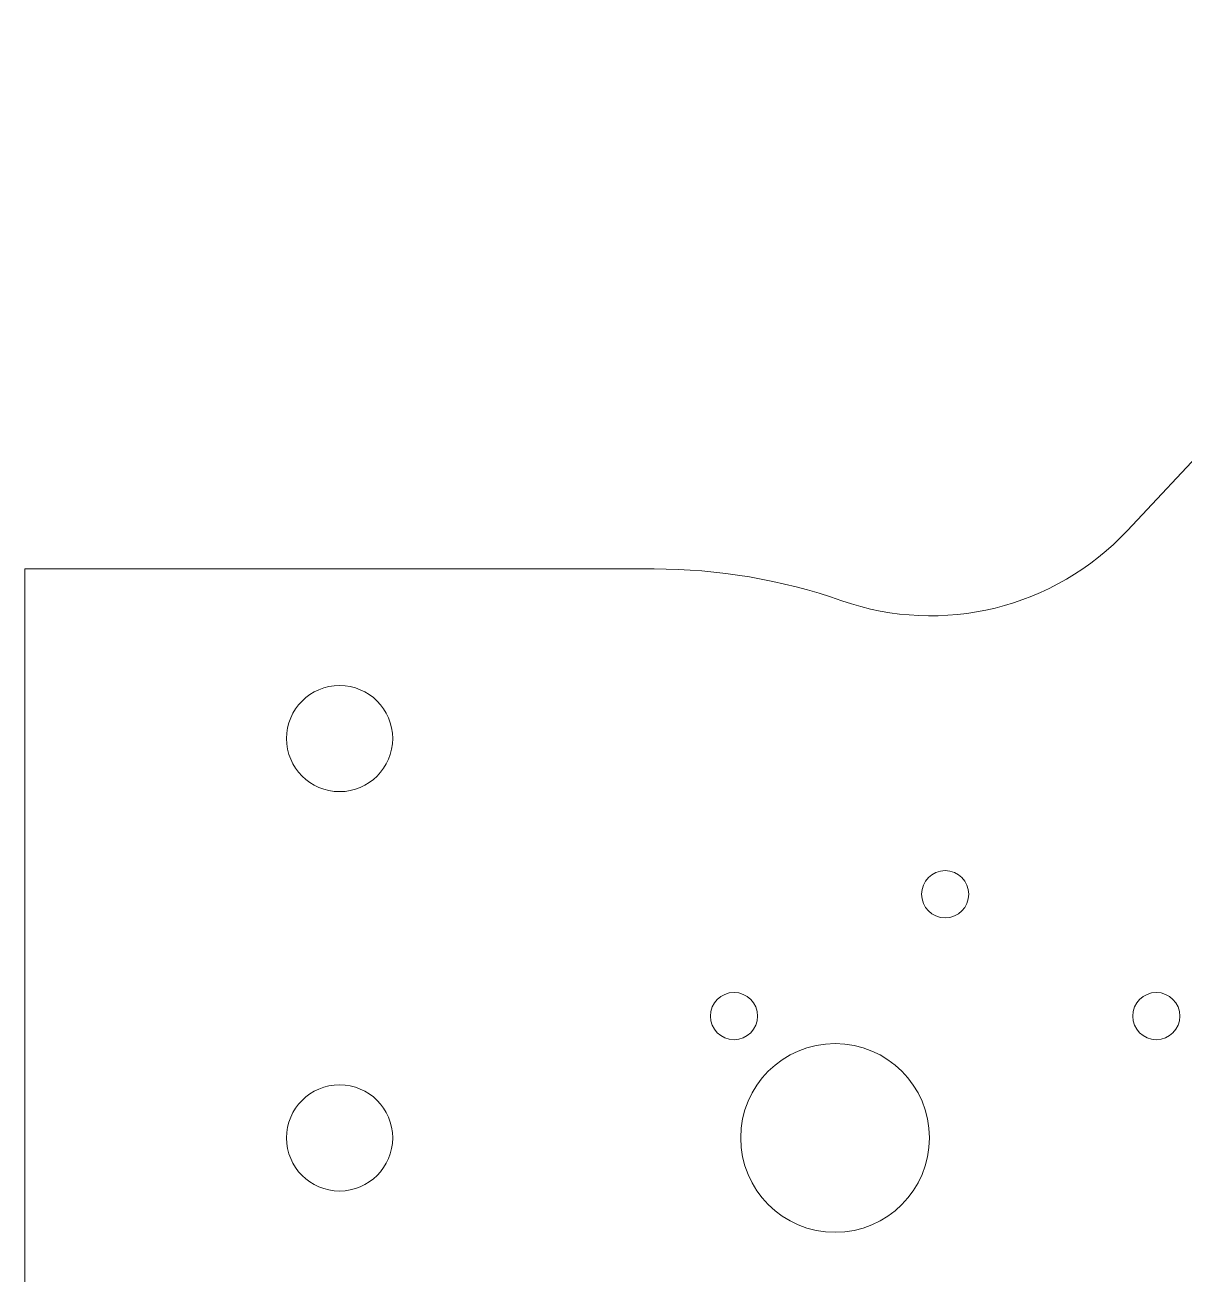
# Model space of a CAD drawing. Header units: millimetres. Extents: x -84 to 82, y 330 to 554.
# Drawn here: x -83.6 to -9.9, y 440.8 to 520.3 of the extents above; entities that cross this region are included whole.
import ezdxf

# ---------------------------------------------------------------- set-up
doc = ezdxf.new("R2010")
doc.units = ezdxf.units.MM

msp = doc.modelspace()

# ---------------------------------------------------------------- linework, layer by layer
at = {"color": 7, "linetype": 'Continuous', "lineweight": 15}
for p, q in [((-13.489, 488.139), (16.558, 520.283)), ((-43.587, 485.689), (-83.588, 485.689)), ((-83.588, 485.689), (-83.588, 413.308))]:
    msp.add_line(p, q, dxfattribs=at)
for centre, radius in [((-63.587, 474.899), 3.375), ((-25.087, 464.999), 1.5), ((-38.511, 457.249), 1.5), ((-11.664, 457.249), 1.5), ((-32.087, 449.499), 6), ((-63.587, 449.499), 3.375)]:
    msp.add_circle(centre, radius, dxfattribs=at)
for centre, radius, start, end in [((-26.004, 499.837), 17.131, 250.74506, 316.93194), ((-43.587, 449.499), 36.19, 70.74506, 90)]:
    msp.add_arc(centre, radius, start, end, dxfattribs=at)

doc.saveas('drawing.dxf')
